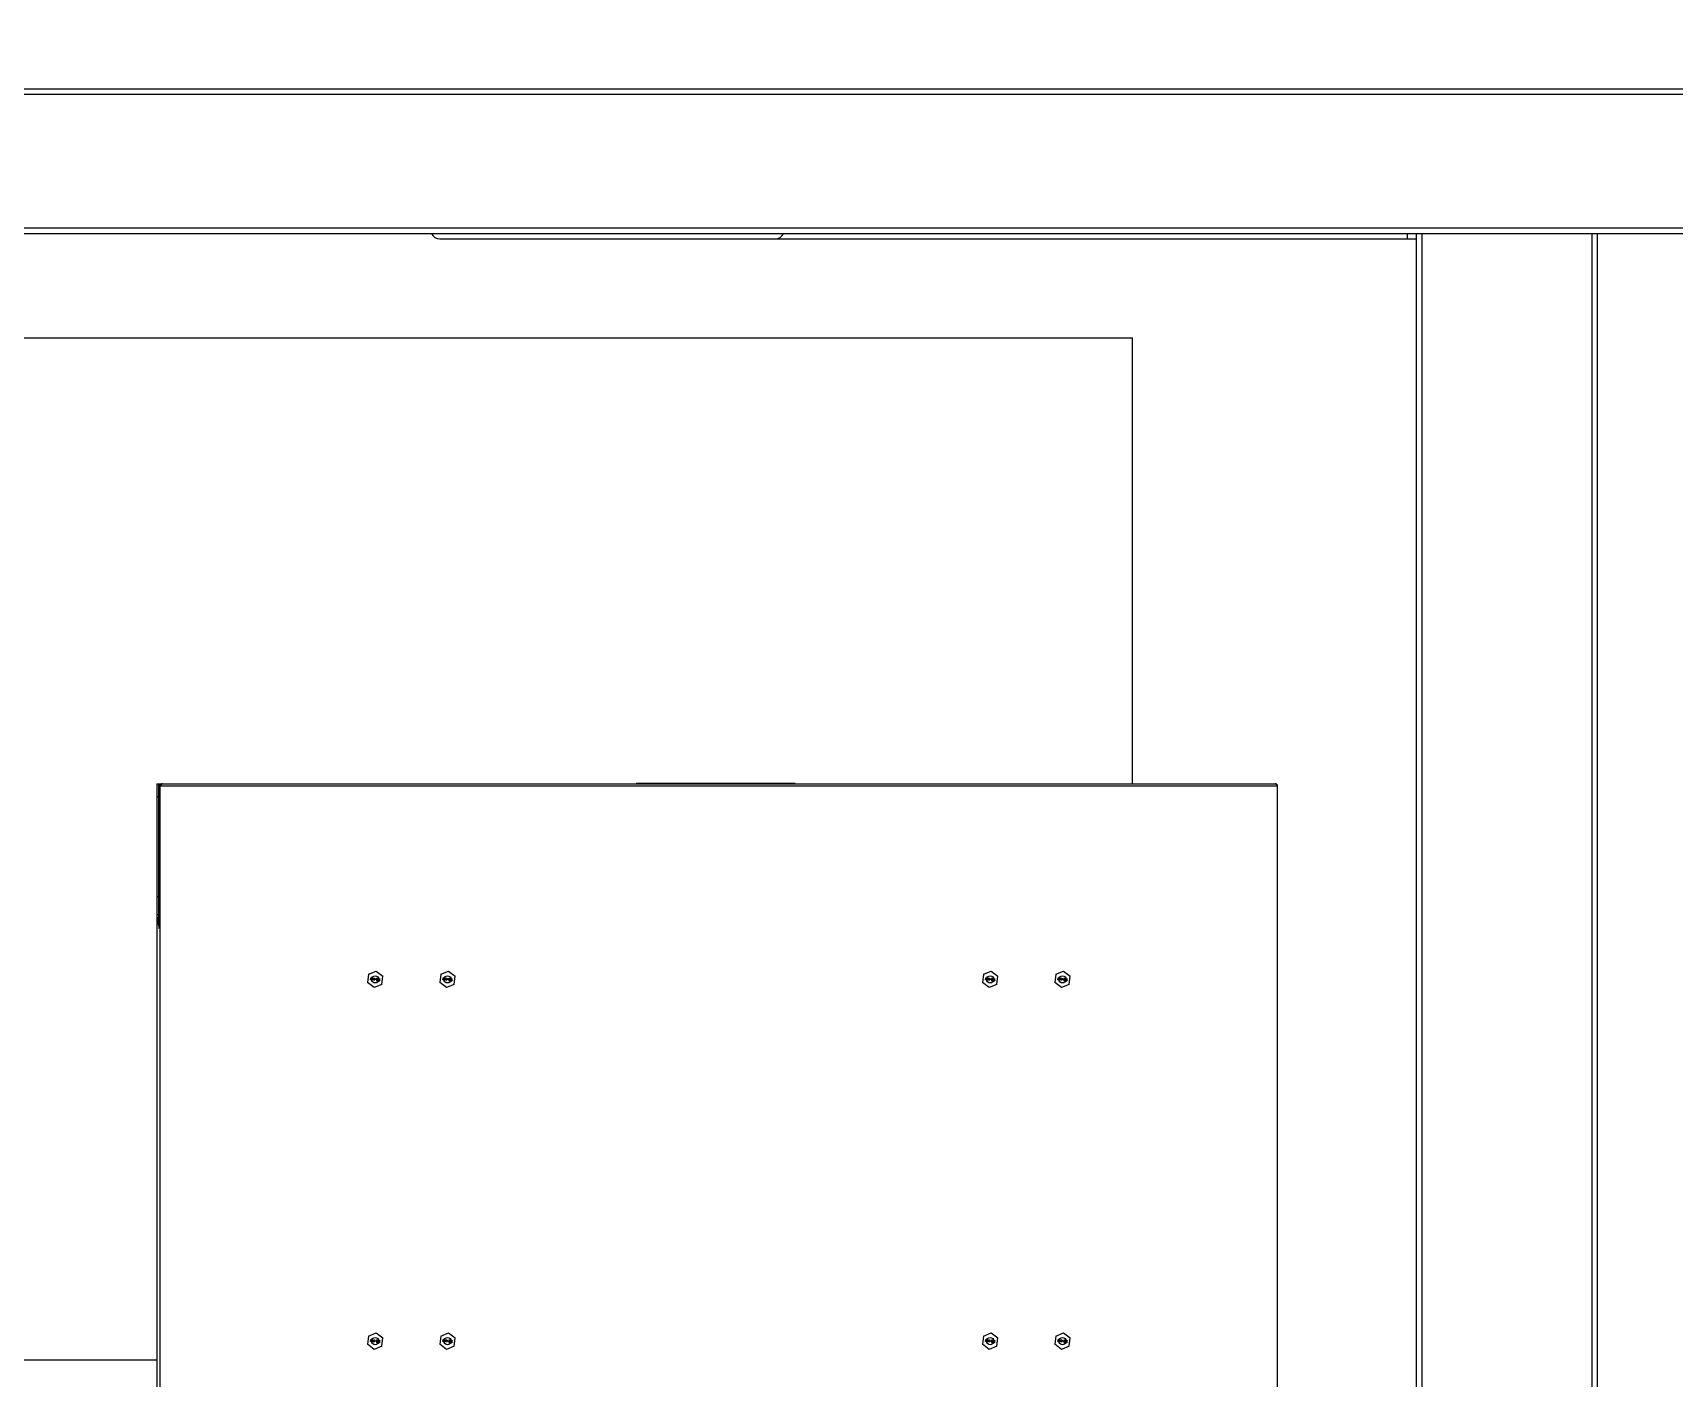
# Model space of a CAD drawing. Header units: millimetres. Extents: x 32496 to 166256, y 3504 to 23939.
# Drawn here: x 50207 to 51114, y 21451 to 22195 of the extents above; entities that cross this region are included whole.
import ezdxf

# ---------------------------------------------------------------- set-up
doc = ezdxf.new("R2010")
doc.units = ezdxf.units.MM
doc.layers.get('0').update_dxf_attribs({"lineweight": 35})
for name, color, linetype in [('2401-00854_BSO-M4-25_1_0', 7, 'Continuous'), ('4215-19398_1-20250317_1_0', 7, 'Continuous'), ('4215-19398_2_1_0', 7, 'Continuous'), ('4215-19398_6_1_0', 7, 'Continuous'), ('4215-19398_9_1_0', 7, 'Continuous'), ('4215-HRQZZ01_1_1_0', 7, 'Continuous'), ('4403-10194_1_0', 7, 'Continuous'), ('FG-S100X100-2232_0', 7, 'Continuous'), ('FG-S120X100-_0', 7, 'Continuous'), ('QIAOJIA_0', 7, 'Continuous'), ('S04S0230_0', 7, 'Continuous')]:
    doc.layers.add(name, color=color, linetype=linetype)
doc.styles.add('仿宋', font='simfang.ttf', dxfattribs={"width": 0.8})
doc.dimstyles.new('12倍', dxfattribs={"dimscale": 21, "dimtxt": 3.5, "dimasz": 2.5, "dimexe": 1.5, "dimexo": 0, "dimgap": 1, "dimtad": 1, "dimtoh": 1, "dimdsep": 46, "dimtxsty": '仿宋', "dimcen": 2.5, "dimdle": 5, "dimclrd": 4, "dimclre": 4, "dimclrt": 3, "dimadec": 0, "dimazin": 0, "dimtfac": 1, "dimtmove": 0, "dimatfit": 3, "dimfxl": 1, "dimtolj": 1, "dimarcsym": 0})

msp = doc.modelspace()

# ---------------------------------------------------------------- linework, layer by layer
at = {"layer": '2401-00854_BSO-M4-25_1_0', "color": 7, "linetype": 'Continuous'}
for p, q in [((50392.21, 21674.18), (50391.632, 21669.597)), ((50395.312, 21666.806), (50391.632, 21669.597)), ((50392.21, 21674.18), (50396.467, 21675.971)), ((50393.26, 21671.115), (50393.41, 21672.305)), ((50393.409, 21671.096), (50393.26, 21671.115)), ((50393.527, 21672.033), (50393.409, 21671.096)), ((50393.41, 21672.305), (50393.633, 21672.277)), ((50393.527, 21672.033), (50393.756, 21671.052)), ((50393.871, 21671.166), (50393.633, 21672.277)), ((50393.954, 21671.027), (50393.756, 21671.052)), ((50394.377, 21672.184), (50393.871, 21671.166)), ((50393.954, 21671.027), (50394.42, 21671.921)), ((50394.302, 21670.984), (50394.42, 21671.921)), ((50394.451, 21670.965), (50394.302, 21670.984)), ((50394.377, 21672.184), (50394.601, 21672.155)), ((50394.601, 21672.155), (50394.451, 21670.965)), ((50394.694, 21671.294), (50394.713, 21671.446)), ((50395.289, 21671.219), (50394.694, 21671.294)), ((50395.394, 21672.055), (50394.713, 21671.446)), ((50394.886, 21671.425), (50395.369, 21671.853)), ((50394.886, 21671.425), (50395.308, 21671.371)), ((50395.244, 21670.865), (50395.289, 21671.219)), ((50395.393, 21670.846), (50395.244, 21670.865)), ((50395.308, 21671.371), (50395.369, 21671.853)), ((50399.57, 21668.597), (50395.312, 21666.806)), ((50395.438, 21671.201), (50395.393, 21670.846)), ((50395.394, 21672.055), (50395.543, 21672.037)), ((50395.686, 21671.169), (50395.438, 21671.201)), ((50395.543, 21672.037), (50395.457, 21671.353)), ((50395.457, 21671.353), (50395.705, 21671.321)), ((50395.705, 21671.321), (50395.686, 21671.169)), ((50396.065, 21671.379), (50395.897, 21671.246)), ((50395.897, 21671.246), (50395.919, 21671.217)), ((50395.919, 21671.217), (50396.059, 21671.328)), ((50395.963, 21671.572), (50395.935, 21671.55)), ((50395.935, 21671.55), (50396.065, 21671.379)), ((50396.071, 21671.43), (50395.963, 21671.572)), ((50396.036, 21671.151), (50396.059, 21671.328)), ((50396.086, 21671.145), (50396.036, 21671.151)), ((50396.071, 21671.43), (50396.094, 21671.607)), ((50396.108, 21671.322), (50396.086, 21671.145)), ((50396.094, 21671.607), (50396.143, 21671.601)), ((50396.108, 21671.322), (50396.216, 21671.18)), ((50396.115, 21671.373), (50396.283, 21671.506)), ((50396.244, 21671.202), (50396.115, 21671.373)), ((50396.143, 21671.601), (50396.121, 21671.423)), ((50396.261, 21671.534), (50396.121, 21671.423)), ((50396.216, 21671.18), (50396.244, 21671.202)), ((50396.283, 21671.506), (50396.261, 21671.534)), ((50396.385, 21670.721), (50396.401, 21670.848)), ((50397.278, 21670.608), (50396.385, 21670.721)), ((50397.176, 21671.393), (50396.401, 21670.848)), ((50396.467, 21675.971), (50400.147, 21673.179)), ((50396.563, 21671.728), (50396.525, 21671.63)), ((50396.649, 21671.614), (50396.525, 21671.63)), ((50396.675, 21671.817), (50396.563, 21671.728)), ((50396.6, 21670.823), (50397.29, 21671.302)), ((50396.6, 21670.823), (50397.294, 21670.735)), ((50396.649, 21671.614), (50396.708, 21671.684)), ((50396.78, 21671.855), (50396.675, 21671.817)), ((50396.708, 21671.684), (50396.789, 21671.725)), ((50396.957, 21671.858), (50396.78, 21671.855)), ((50396.789, 21671.725), (50396.916, 21671.735)), ((50397.015, 21671.722), (50396.916, 21671.735)), ((50396.957, 21671.858), (50397.056, 21671.846)), ((50397.015, 21671.722), (50397.136, 21671.681)), ((50397.202, 21671.802), (50397.056, 21671.846)), ((50397.136, 21671.681), (50397.204, 21671.621)), ((50397.238, 21671.488), (50397.176, 21671.393)), ((50397.295, 21671.739), (50397.202, 21671.802)), ((50397.204, 21671.621), (50397.244, 21671.539)), ((50397.238, 21671.488), (50397.244, 21671.539)), ((50397.294, 21670.735), (50397.278, 21670.608)), ((50397.29, 21671.302), (50397.349, 21671.372)), ((50397.381, 21671.625), (50397.295, 21671.739)), ((50397.349, 21671.372), (50397.387, 21671.47)), ((50397.393, 21671.52), (50397.381, 21671.625)), ((50397.393, 21671.52), (50397.387, 21671.47)), ((50397.515, 21670.887), (50397.664, 21670.869)), ((50397.515, 21670.887), (50397.552, 21670.78)), ((50397.544, 21671.115), (50397.627, 21671.774)), ((50397.717, 21671.094), (50397.544, 21671.115)), ((50397.552, 21670.78), (50397.613, 21670.669)), ((50397.613, 21670.669), (50397.728, 21670.578)), ((50397.627, 21671.774), (50398.47, 21671.668)), ((50397.701, 21670.761), (50397.664, 21670.869)), ((50397.735, 21671.632), (50397.684, 21671.226)), ((50397.817, 21671.287), (50397.684, 21671.226)), ((50397.769, 21670.701), (50397.701, 21670.761)), ((50397.717, 21671.094), (50397.826, 21671.157)), ((50397.728, 21670.578), (50397.849, 21670.537)), ((50398.454, 21671.541), (50397.735, 21671.632)), ((50397.865, 21670.663), (50397.769, 21670.701)), ((50397.944, 21671.297), (50397.817, 21671.287)), ((50397.826, 21671.157), (50397.928, 21671.17)), ((50397.997, 21670.518), (50397.849, 21670.537)), ((50397.865, 21670.663), (50398.013, 21670.644)), ((50398.077, 21671.151), (50397.928, 21671.17)), ((50397.944, 21671.297), (50398.093, 21671.278)), ((50397.997, 21670.518), (50398.125, 21670.528)), ((50398.116, 21670.657), (50398.013, 21670.644)), ((50398.077, 21671.151), (50398.173, 21671.113)), ((50398.214, 21671.237), (50398.093, 21671.278)), ((50398.197, 21670.699), (50398.116, 21670.657)), ((50398.125, 21670.528), (50398.258, 21670.588)), ((50398.173, 21671.113), (50398.241, 21671.053)), ((50398.256, 21670.768), (50398.197, 21670.699)), ((50398.329, 21671.145), (50398.214, 21671.237)), ((50398.241, 21671.053), (50398.281, 21670.971)), ((50398.29, 21670.841), (50398.256, 21670.768)), ((50398.258, 21670.588), (50398.345, 21670.68)), ((50398.281, 21670.971), (50398.297, 21670.892)), ((50398.29, 21670.841), (50398.297, 21670.892)), ((50398.39, 21671.034), (50398.329, 21671.145)), ((50398.345, 21670.68), (50398.411, 21670.8)), ((50398.424, 21670.902), (50398.39, 21671.034)), ((50398.424, 21670.902), (50398.411, 21670.8)), ((50398.47, 21671.668), (50398.454, 21671.541)), ((50399.57, 21668.597), (50400.147, 21673.179)), ((50432.21, 21674.18), (50431.632, 21669.597)), ((50435.312, 21666.806), (50431.632, 21669.597)), ((50432.21, 21674.18), (50436.467, 21675.971)), ((50433.26, 21671.115), (50433.41, 21672.305)), ((50433.409, 21671.096), (50433.26, 21671.115)), ((50433.527, 21672.033), (50433.409, 21671.096)), ((50433.41, 21672.305), (50433.633, 21672.277)), ((50433.527, 21672.033), (50433.756, 21671.052)), ((50433.871, 21671.166), (50433.633, 21672.277)), ((50433.954, 21671.027), (50433.756, 21671.052)), ((50434.377, 21672.184), (50433.871, 21671.166)), ((50433.954, 21671.027), (50434.42, 21671.921)), ((50434.302, 21670.984), (50434.42, 21671.921)), ((50434.451, 21670.965), (50434.302, 21670.984)), ((50434.377, 21672.184), (50434.601, 21672.155)), ((50434.601, 21672.155), (50434.451, 21670.965)), ((50434.694, 21671.294), (50434.713, 21671.446)), ((50435.289, 21671.219), (50434.694, 21671.294)), ((50435.394, 21672.055), (50434.713, 21671.446)), ((50434.886, 21671.425), (50435.369, 21671.853)), ((50434.886, 21671.425), (50435.308, 21671.371)), ((50435.244, 21670.865), (50435.289, 21671.219)), ((50435.393, 21670.846), (50435.244, 21670.865)), ((50435.308, 21671.371), (50435.369, 21671.853)), ((50439.57, 21668.597), (50435.312, 21666.806)), ((50435.438, 21671.201), (50435.393, 21670.846)), ((50435.394, 21672.055), (50435.543, 21672.037)), ((50435.686, 21671.169), (50435.438, 21671.201)), ((50435.543, 21672.037), (50435.457, 21671.353)), ((50435.457, 21671.353), (50435.705, 21671.321)), ((50435.705, 21671.321), (50435.686, 21671.169)), ((50436.065, 21671.379), (50435.897, 21671.246)), ((50435.897, 21671.246), (50435.919, 21671.217)), ((50435.919, 21671.217), (50436.059, 21671.328)), ((50435.963, 21671.572), (50435.935, 21671.55)), ((50435.935, 21671.55), (50436.065, 21671.379)), ((50436.071, 21671.43), (50435.963, 21671.572)), ((50436.036, 21671.151), (50436.059, 21671.328)), ((50436.086, 21671.145), (50436.036, 21671.151)), ((50436.071, 21671.43), (50436.094, 21671.607)), ((50436.108, 21671.322), (50436.086, 21671.145)), ((50436.094, 21671.607), (50436.143, 21671.601)), ((50436.108, 21671.322), (50436.216, 21671.18)), ((50436.115, 21671.373), (50436.283, 21671.506)), ((50436.244, 21671.202), (50436.115, 21671.373)), ((50436.143, 21671.601), (50436.121, 21671.423)), ((50436.261, 21671.534), (50436.121, 21671.423)), ((50436.216, 21671.18), (50436.244, 21671.202)), ((50436.283, 21671.506), (50436.261, 21671.534)), ((50436.385, 21670.721), (50436.401, 21670.848)), ((50437.278, 21670.608), (50436.385, 21670.721)), ((50437.176, 21671.393), (50436.401, 21670.848)), ((50436.467, 21675.971), (50440.147, 21673.179)), ((50436.563, 21671.728), (50436.525, 21671.63)), ((50436.649, 21671.614), (50436.525, 21671.63)), ((50436.675, 21671.817), (50436.563, 21671.728)), ((50436.6, 21670.823), (50437.29, 21671.302)), ((50436.6, 21670.823), (50437.294, 21670.735)), ((50436.649, 21671.614), (50436.708, 21671.684)), ((50436.78, 21671.855), (50436.675, 21671.817)), ((50436.708, 21671.684), (50436.789, 21671.725)), ((50436.957, 21671.858), (50436.78, 21671.855)), ((50436.789, 21671.725), (50436.916, 21671.735)), ((50437.015, 21671.722), (50436.916, 21671.735)), ((50436.957, 21671.858), (50437.056, 21671.846)), ((50437.015, 21671.722), (50437.136, 21671.681)), ((50437.202, 21671.802), (50437.056, 21671.846)), ((50437.136, 21671.681), (50437.204, 21671.621)), ((50437.238, 21671.488), (50437.176, 21671.393)), ((50437.295, 21671.739), (50437.202, 21671.802)), ((50437.204, 21671.621), (50437.244, 21671.539)), ((50437.238, 21671.488), (50437.244, 21671.539)), ((50437.294, 21670.735), (50437.278, 21670.608)), ((50437.29, 21671.302), (50437.349, 21671.372)), ((50437.381, 21671.625), (50437.295, 21671.739)), ((50437.349, 21671.372), (50437.387, 21671.47)), ((50437.393, 21671.52), (50437.381, 21671.625)), ((50437.393, 21671.52), (50437.387, 21671.47)), ((50437.515, 21670.887), (50437.664, 21670.869)), ((50437.515, 21670.887), (50437.552, 21670.78)), ((50437.544, 21671.115), (50437.627, 21671.774)), ((50437.717, 21671.094), (50437.544, 21671.115)), ((50437.552, 21670.78), (50437.613, 21670.669)), ((50437.613, 21670.669), (50437.728, 21670.578)), ((50437.627, 21671.774), (50438.47, 21671.668)), ((50437.701, 21670.761), (50437.664, 21670.869)), ((50437.735, 21671.632), (50437.684, 21671.226)), ((50437.817, 21671.287), (50437.684, 21671.226)), ((50437.769, 21670.701), (50437.701, 21670.761)), ((50437.717, 21671.094), (50437.826, 21671.157)), ((50437.728, 21670.578), (50437.849, 21670.537)), ((50438.454, 21671.541), (50437.735, 21671.632)), ((50437.865, 21670.663), (50437.769, 21670.701)), ((50437.944, 21671.297), (50437.817, 21671.287)), ((50437.826, 21671.157), (50437.928, 21671.17)), ((50437.997, 21670.518), (50437.849, 21670.537)), ((50437.865, 21670.663), (50438.013, 21670.644)), ((50438.077, 21671.151), (50437.928, 21671.17)), ((50437.944, 21671.297), (50438.093, 21671.278)), ((50437.997, 21670.518), (50438.125, 21670.528)), ((50438.116, 21670.657), (50438.013, 21670.644)), ((50438.077, 21671.151), (50438.173, 21671.113)), ((50438.214, 21671.237), (50438.093, 21671.278)), ((50438.197, 21670.699), (50438.116, 21670.657)), ((50438.125, 21670.528), (50438.258, 21670.588)), ((50438.173, 21671.113), (50438.241, 21671.053)), ((50438.256, 21670.768), (50438.197, 21670.699)), ((50438.329, 21671.145), (50438.214, 21671.237)), ((50438.241, 21671.053), (50438.281, 21670.971)), ((50438.29, 21670.841), (50438.256, 21670.768)), ((50438.258, 21670.588), (50438.345, 21670.68)), ((50438.281, 21670.971), (50438.297, 21670.892)), ((50438.29, 21670.841), (50438.297, 21670.892)), ((50438.39, 21671.034), (50438.329, 21671.145)), ((50438.345, 21670.68), (50438.411, 21670.8)), ((50438.424, 21670.902), (50438.39, 21671.034)), ((50438.424, 21670.902), (50438.411, 21670.8)), ((50438.47, 21671.668), (50438.454, 21671.541)), ((50439.57, 21668.597), (50440.147, 21673.179)), ((50732.21, 21674.18), (50731.632, 21669.597)), ((50735.312, 21666.806), (50731.632, 21669.597)), ((50732.21, 21674.18), (50736.467, 21675.971)), ((50733.26, 21671.115), (50733.41, 21672.305)), ((50733.409, 21671.096), (50733.26, 21671.115)), ((50733.527, 21672.033), (50733.409, 21671.096)), ((50733.41, 21672.305), (50733.633, 21672.277)), ((50733.527, 21672.033), (50733.756, 21671.052)), ((50733.871, 21671.166), (50733.633, 21672.277)), ((50733.954, 21671.027), (50733.756, 21671.052)), ((50734.377, 21672.184), (50733.871, 21671.166)), ((50733.954, 21671.027), (50734.42, 21671.921)), ((50734.302, 21670.984), (50734.42, 21671.921)), ((50734.451, 21670.965), (50734.302, 21670.984)), ((50734.377, 21672.184), (50734.601, 21672.155)), ((50734.601, 21672.155), (50734.451, 21670.965)), ((50734.694, 21671.294), (50734.713, 21671.446)), ((50735.289, 21671.219), (50734.694, 21671.294)), ((50735.394, 21672.055), (50734.713, 21671.446)), ((50734.886, 21671.425), (50735.369, 21671.853)), ((50734.886, 21671.425), (50735.308, 21671.371)), ((50735.244, 21670.865), (50735.289, 21671.219)), ((50735.393, 21670.846), (50735.244, 21670.865)), ((50735.308, 21671.371), (50735.369, 21671.853)), ((50739.57, 21668.597), (50735.312, 21666.806)), ((50735.438, 21671.201), (50735.393, 21670.846)), ((50735.394, 21672.055), (50735.543, 21672.037)), ((50735.686, 21671.169), (50735.438, 21671.201)), ((50735.543, 21672.037), (50735.457, 21671.353)), ((50735.457, 21671.353), (50735.705, 21671.321)), ((50735.705, 21671.321), (50735.686, 21671.169)), ((50736.065, 21671.379), (50735.897, 21671.246)), ((50735.897, 21671.246), (50735.919, 21671.217)), ((50735.919, 21671.217), (50736.059, 21671.328)), ((50735.963, 21671.572), (50735.935, 21671.55)), ((50735.935, 21671.55), (50736.065, 21671.379)), ((50736.071, 21671.43), (50735.963, 21671.572)), ((50736.036, 21671.151), (50736.059, 21671.328)), ((50736.086, 21671.145), (50736.036, 21671.151)), ((50736.071, 21671.43), (50736.094, 21671.607)), ((50736.108, 21671.322), (50736.086, 21671.145)), ((50736.094, 21671.607), (50736.143, 21671.601)), ((50736.108, 21671.322), (50736.216, 21671.18)), ((50736.115, 21671.373), (50736.283, 21671.506)), ((50736.244, 21671.202), (50736.115, 21671.373)), ((50736.143, 21671.601), (50736.121, 21671.423)), ((50736.261, 21671.534), (50736.121, 21671.423)), ((50736.216, 21671.18), (50736.244, 21671.202)), ((50736.283, 21671.506), (50736.261, 21671.534)), ((50736.385, 21670.721), (50736.401, 21670.848)), ((50737.278, 21670.608), (50736.385, 21670.721)), ((50737.176, 21671.393), (50736.401, 21670.848)), ((50736.467, 21675.971), (50740.147, 21673.179)), ((50736.563, 21671.728), (50736.525, 21671.63)), ((50736.649, 21671.614), (50736.525, 21671.63)), ((50736.675, 21671.817), (50736.563, 21671.728)), ((50736.6, 21670.823), (50737.29, 21671.302)), ((50736.6, 21670.823), (50737.294, 21670.735)), ((50736.649, 21671.614), (50736.708, 21671.684)), ((50736.78, 21671.855), (50736.675, 21671.817)), ((50736.708, 21671.684), (50736.789, 21671.725)), ((50736.957, 21671.858), (50736.78, 21671.855)), ((50736.789, 21671.725), (50736.916, 21671.735)), ((50737.015, 21671.722), (50736.916, 21671.735)), ((50736.957, 21671.858), (50737.056, 21671.846)), ((50737.015, 21671.722), (50737.136, 21671.681)), ((50737.202, 21671.802), (50737.056, 21671.846)), ((50737.136, 21671.681), (50737.204, 21671.621)), ((50737.238, 21671.488), (50737.176, 21671.393)), ((50737.295, 21671.739), (50737.202, 21671.802)), ((50737.204, 21671.621), (50737.244, 21671.539)), ((50737.238, 21671.488), (50737.244, 21671.539)), ((50737.294, 21670.735), (50737.278, 21670.608)), ((50737.29, 21671.302), (50737.349, 21671.372)), ((50737.381, 21671.625), (50737.295, 21671.739)), ((50737.349, 21671.372), (50737.387, 21671.47)), ((50737.393, 21671.52), (50737.381, 21671.625)), ((50737.393, 21671.52), (50737.387, 21671.47)), ((50737.515, 21670.887), (50737.664, 21670.869)), ((50737.515, 21670.887), (50737.552, 21670.78)), ((50737.544, 21671.115), (50737.627, 21671.774)), ((50737.717, 21671.094), (50737.544, 21671.115)), ((50737.552, 21670.78), (50737.613, 21670.669)), ((50737.613, 21670.669), (50737.728, 21670.578)), ((50737.627, 21671.774), (50738.47, 21671.668)), ((50737.701, 21670.761), (50737.664, 21670.869)), ((50737.735, 21671.632), (50737.684, 21671.226)), ((50737.817, 21671.287), (50737.684, 21671.226)), ((50737.769, 21670.701), (50737.701, 21670.761)), ((50737.717, 21671.094), (50737.826, 21671.157)), ((50737.728, 21670.578), (50737.849, 21670.537)), ((50738.454, 21671.541), (50737.735, 21671.632)), ((50737.865, 21670.663), (50737.769, 21670.701)), ((50737.944, 21671.297), (50737.817, 21671.287)), ((50737.826, 21671.157), (50737.928, 21671.17)), ((50737.997, 21670.518), (50737.849, 21670.537)), ((50737.865, 21670.663), (50738.013, 21670.644)), ((50738.077, 21671.151), (50737.928, 21671.17)), ((50737.944, 21671.297), (50738.093, 21671.278)), ((50737.997, 21670.518), (50738.125, 21670.528)), ((50738.116, 21670.657), (50738.013, 21670.644)), ((50738.077, 21671.151), (50738.173, 21671.113)), ((50738.214, 21671.237), (50738.093, 21671.278)), ((50738.197, 21670.699), (50738.116, 21670.657)), ((50738.125, 21670.528), (50738.258, 21670.588)), ((50738.173, 21671.113), (50738.241, 21671.053)), ((50738.256, 21670.768), (50738.197, 21670.699)), ((50738.329, 21671.145), (50738.214, 21671.237)), ((50738.241, 21671.053), (50738.281, 21670.971)), ((50738.29, 21670.841), (50738.256, 21670.768)), ((50738.258, 21670.588), (50738.345, 21670.68)), ((50738.281, 21670.971), (50738.297, 21670.892)), ((50738.29, 21670.841), (50738.297, 21670.892)), ((50738.39, 21671.034), (50738.329, 21671.145)), ((50738.345, 21670.68), (50738.411, 21670.8)), ((50738.424, 21670.902), (50738.39, 21671.034)), ((50738.424, 21670.902), (50738.411, 21670.8)), ((50738.47, 21671.668), (50738.454, 21671.541)), ((50739.57, 21668.597), (50740.147, 21673.179)), ((50772.21, 21674.18), (50771.632, 21669.597)), ((50775.312, 21666.806), (50771.632, 21669.597)), ((50772.21, 21674.18), (50776.467, 21675.971)), ((50773.26, 21671.115), (50773.41, 21672.305)), ((50773.409, 21671.096), (50773.26, 21671.115)), ((50773.527, 21672.033), (50773.409, 21671.096)), ((50773.41, 21672.305), (50773.633, 21672.277)), ((50773.527, 21672.033), (50773.756, 21671.052)), ((50773.871, 21671.166), (50773.633, 21672.277)), ((50773.954, 21671.027), (50773.756, 21671.052)), ((50774.377, 21672.184), (50773.871, 21671.166)), ((50773.954, 21671.027), (50774.42, 21671.921)), ((50774.302, 21670.984), (50774.42, 21671.921)), ((50774.451, 21670.965), (50774.302, 21670.984)), ((50774.377, 21672.184), (50774.601, 21672.155)), ((50774.601, 21672.155), (50774.451, 21670.965)), ((50774.694, 21671.294), (50774.713, 21671.446)), ((50775.289, 21671.219), (50774.694, 21671.294)), ((50775.394, 21672.055), (50774.713, 21671.446)), ((50774.886, 21671.425), (50775.369, 21671.853)), ((50774.886, 21671.425), (50775.308, 21671.371)), ((50775.244, 21670.865), (50775.289, 21671.219)), ((50775.393, 21670.846), (50775.244, 21670.865)), ((50775.308, 21671.371), (50775.369, 21671.853)), ((50779.57, 21668.597), (50775.312, 21666.806)), ((50775.438, 21671.201), (50775.393, 21670.846)), ((50775.394, 21672.055), (50775.543, 21672.037)), ((50775.686, 21671.169), (50775.438, 21671.201)), ((50775.543, 21672.037), (50775.457, 21671.353)), ((50775.457, 21671.353), (50775.705, 21671.321)), ((50775.705, 21671.321), (50775.686, 21671.169)), ((50776.065, 21671.379), (50775.897, 21671.246)), ((50775.897, 21671.246), (50775.919, 21671.217)), ((50775.919, 21671.217), (50776.059, 21671.328)), ((50775.963, 21671.572), (50775.935, 21671.55)), ((50775.935, 21671.55), (50776.065, 21671.379)), ((50776.071, 21671.43), (50775.963, 21671.572)), ((50776.036, 21671.151), (50776.059, 21671.328)), ((50776.086, 21671.145), (50776.036, 21671.151)), ((50776.071, 21671.43), (50776.094, 21671.607)), ((50776.108, 21671.322), (50776.086, 21671.145)), ((50776.094, 21671.607), (50776.143, 21671.601)), ((50776.108, 21671.322), (50776.216, 21671.18)), ((50776.115, 21671.373), (50776.283, 21671.506)), ((50776.244, 21671.202), (50776.115, 21671.373)), ((50776.143, 21671.601), (50776.121, 21671.423)), ((50776.261, 21671.534), (50776.121, 21671.423)), ((50776.216, 21671.18), (50776.244, 21671.202)), ((50776.283, 21671.506), (50776.261, 21671.534)), ((50776.385, 21670.721), (50776.401, 21670.848)), ((50777.278, 21670.608), (50776.385, 21670.721)), ((50777.176, 21671.393), (50776.401, 21670.848)), ((50776.467, 21675.971), (50780.147, 21673.179)), ((50776.563, 21671.728), (50776.525, 21671.63)), ((50776.649, 21671.614), (50776.525, 21671.63)), ((50776.675, 21671.817), (50776.563, 21671.728)), ((50776.6, 21670.823), (50777.29, 21671.302)), ((50776.6, 21670.823), (50777.294, 21670.735)), ((50776.649, 21671.614), (50776.708, 21671.684)), ((50776.78, 21671.855), (50776.675, 21671.817)), ((50776.708, 21671.684), (50776.789, 21671.725)), ((50776.957, 21671.858), (50776.78, 21671.855)), ((50776.789, 21671.725), (50776.916, 21671.735)), ((50777.015, 21671.722), (50776.916, 21671.735)), ((50776.957, 21671.858), (50777.056, 21671.846)), ((50777.015, 21671.722), (50777.136, 21671.681)), ((50777.202, 21671.802), (50777.056, 21671.846)), ((50777.136, 21671.681), (50777.204, 21671.621)), ((50777.238, 21671.488), (50777.176, 21671.393)), ((50777.295, 21671.739), (50777.202, 21671.802)), ((50777.204, 21671.621), (50777.244, 21671.539)), ((50777.238, 21671.488), (50777.244, 21671.539)), ((50777.294, 21670.735), (50777.278, 21670.608)), ((50777.29, 21671.302), (50777.349, 21671.372)), ((50777.381, 21671.625), (50777.295, 21671.739)), ((50777.349, 21671.372), (50777.387, 21671.47)), ((50777.393, 21671.52), (50777.381, 21671.625)), ((50777.393, 21671.52), (50777.387, 21671.47)), ((50777.515, 21670.887), (50777.664, 21670.869)), ((50777.515, 21670.887), (50777.552, 21670.78)), ((50777.544, 21671.115), (50777.627, 21671.774)), ((50777.717, 21671.094), (50777.544, 21671.115)), ((50777.552, 21670.78), (50777.613, 21670.669)), ((50777.613, 21670.669), (50777.728, 21670.578)), ((50777.627, 21671.774), (50778.47, 21671.668)), ((50777.701, 21670.761), (50777.664, 21670.869)), ((50777.735, 21671.632), (50777.684, 21671.226)), ((50777.817, 21671.287), (50777.684, 21671.226)), ((50777.769, 21670.701), (50777.701, 21670.761)), ((50777.717, 21671.094), (50777.826, 21671.157)), ((50777.728, 21670.578), (50777.849, 21670.537)), ((50778.454, 21671.541), (50777.735, 21671.632)), ((50777.865, 21670.663), (50777.769, 21670.701)), ((50777.944, 21671.297), (50777.817, 21671.287)), ((50777.826, 21671.157), (50777.928, 21671.17)), ((50777.997, 21670.518), (50777.849, 21670.537)), ((50777.865, 21670.663), (50778.013, 21670.644)), ((50778.077, 21671.151), (50777.928, 21671.17)), ((50777.944, 21671.297), (50778.093, 21671.278)), ((50777.997, 21670.518), (50778.125, 21670.528)), ((50778.116, 21670.657), (50778.013, 21670.644)), ((50778.077, 21671.151), (50778.173, 21671.113)), ((50778.214, 21671.237), (50778.093, 21671.278)), ((50778.197, 21670.699), (50778.116, 21670.657)), ((50778.125, 21670.528), (50778.258, 21670.588)), ((50778.173, 21671.113), (50778.241, 21671.053)), ((50778.256, 21670.768), (50778.197, 21670.699)), ((50778.329, 21671.145), (50778.214, 21671.237)), ((50778.241, 21671.053), (50778.281, 21670.971)), ((50778.29, 21670.841), (50778.256, 21670.768)), ((50778.258, 21670.588), (50778.345, 21670.68)), ((50778.281, 21670.971), (50778.297, 21670.892)), ((50778.29, 21670.841), (50778.297, 21670.892)), ((50778.39, 21671.034), (50778.329, 21671.145)), ((50778.345, 21670.68), (50778.411, 21670.8)), ((50778.424, 21670.902), (50778.39, 21671.034)), ((50778.424, 21670.902), (50778.411, 21670.8)), ((50778.47, 21671.668), (50778.454, 21671.541)), ((50779.57, 21668.597), (50780.147, 21673.179)), ((50392.21, 21474.18), (50391.632, 21469.597)), ((50395.312, 21466.806), (50391.632, 21469.597)), ((50392.21, 21474.18), (50396.467, 21475.971)), ((50393.26, 21471.115), (50393.41, 21472.305)), ((50393.409, 21471.096), (50393.26, 21471.115)), ((50393.527, 21472.033), (50393.409, 21471.096)), ((50393.41, 21472.305), (50393.633, 21472.277)), ((50393.527, 21472.033), (50393.756, 21471.052)), ((50393.871, 21471.166), (50393.633, 21472.277)), ((50393.954, 21471.027), (50393.756, 21471.052)), ((50394.377, 21472.184), (50393.871, 21471.166)), ((50393.954, 21471.027), (50394.42, 21471.921)), ((50394.302, 21470.984), (50394.42, 21471.921)), ((50394.451, 21470.965), (50394.302, 21470.984)), ((50394.377, 21472.184), (50394.601, 21472.155)), ((50394.601, 21472.155), (50394.451, 21470.965)), ((50394.694, 21471.294), (50394.713, 21471.446)), ((50395.289, 21471.219), (50394.694, 21471.294)), ((50395.394, 21472.055), (50394.713, 21471.446)), ((50394.886, 21471.425), (50395.369, 21471.853)), ((50394.886, 21471.425), (50395.308, 21471.371)), ((50395.244, 21470.865), (50395.289, 21471.219)), ((50395.393, 21470.846), (50395.244, 21470.865)), ((50395.308, 21471.371), (50395.369, 21471.853)), ((50399.57, 21468.597), (50395.312, 21466.806)), ((50395.438, 21471.201), (50395.393, 21470.846)), ((50395.394, 21472.055), (50395.543, 21472.037)), ((50395.686, 21471.169), (50395.438, 21471.201)), ((50395.543, 21472.037), (50395.457, 21471.353)), ((50395.457, 21471.353), (50395.705, 21471.321)), ((50395.705, 21471.321), (50395.686, 21471.169)), ((50396.065, 21471.379), (50395.897, 21471.246)), ((50395.897, 21471.246), (50395.919, 21471.217)), ((50395.919, 21471.217), (50396.059, 21471.328)), ((50395.963, 21471.572), (50395.935, 21471.55)), ((50395.935, 21471.55), (50396.065, 21471.379)), ((50396.071, 21471.43), (50395.963, 21471.572)), ((50396.036, 21471.151), (50396.059, 21471.328)), ((50396.086, 21471.145), (50396.036, 21471.151)), ((50396.071, 21471.43), (50396.094, 21471.607)), ((50396.108, 21471.322), (50396.086, 21471.145)), ((50396.094, 21471.607), (50396.143, 21471.601)), ((50396.108, 21471.322), (50396.216, 21471.18)), ((50396.115, 21471.373), (50396.283, 21471.506)), ((50396.244, 21471.202), (50396.115, 21471.373)), ((50396.143, 21471.601), (50396.121, 21471.423)), ((50396.261, 21471.534), (50396.121, 21471.423)), ((50396.216, 21471.18), (50396.244, 21471.202)), ((50396.283, 21471.506), (50396.261, 21471.534)), ((50396.385, 21470.721), (50396.401, 21470.848)), ((50397.278, 21470.608), (50396.385, 21470.721)), ((50397.176, 21471.393), (50396.401, 21470.848)), ((50396.467, 21475.971), (50400.147, 21473.179)), ((50396.563, 21471.728), (50396.525, 21471.63)), ((50396.649, 21471.614), (50396.525, 21471.63)), ((50396.675, 21471.817), (50396.563, 21471.728)), ((50396.6, 21470.823), (50397.29, 21471.302)), ((50396.6, 21470.823), (50397.294, 21470.735)), ((50396.649, 21471.614), (50396.708, 21471.684)), ((50396.78, 21471.855), (50396.675, 21471.817)), ((50396.708, 21471.684), (50396.789, 21471.725)), ((50396.957, 21471.858), (50396.78, 21471.855)), ((50396.789, 21471.725), (50396.916, 21471.735)), ((50397.015, 21471.722), (50396.916, 21471.735)), ((50396.957, 21471.858), (50397.056, 21471.846)), ((50397.015, 21471.722), (50397.136, 21471.681)), ((50397.202, 21471.802), (50397.056, 21471.846)), ((50397.136, 21471.681), (50397.204, 21471.621)), ((50397.238, 21471.488), (50397.176, 21471.393)), ((50397.295, 21471.739), (50397.202, 21471.802)), ((50397.204, 21471.621), (50397.244, 21471.539)), ((50397.238, 21471.488), (50397.244, 21471.539)), ((50397.294, 21470.735), (50397.278, 21470.608)), ((50397.29, 21471.302), (50397.349, 21471.372)), ((50397.381, 21471.625), (50397.295, 21471.739)), ((50397.349, 21471.372), (50397.387, 21471.47)), ((50397.393, 21471.52), (50397.381, 21471.625)), ((50397.393, 21471.52), (50397.387, 21471.47)), ((50397.515, 21470.887), (50397.664, 21470.869)), ((50397.515, 21470.887), (50397.552, 21470.78)), ((50397.544, 21471.115), (50397.627, 21471.774)), ((50397.717, 21471.094), (50397.544, 21471.115)), ((50397.552, 21470.78), (50397.613, 21470.669)), ((50397.613, 21470.669), (50397.728, 21470.578)), ((50397.627, 21471.774), (50398.47, 21471.668)), ((50397.701, 21470.761), (50397.664, 21470.869)), ((50397.735, 21471.632), (50397.684, 21471.226)), ((50397.817, 21471.287), (50397.684, 21471.226)), ((50397.769, 21470.701), (50397.701, 21470.761)), ((50397.717, 21471.094), (50397.826, 21471.157)), ((50397.728, 21470.578), (50397.849, 21470.537)), ((50398.454, 21471.541), (50397.735, 21471.632)), ((50397.865, 21470.663), (50397.769, 21470.701)), ((50397.944, 21471.297), (50397.817, 21471.287)), ((50397.826, 21471.157), (50397.928, 21471.17)), ((50397.997, 21470.518), (50397.849, 21470.537)), ((50397.865, 21470.663), (50398.013, 21470.644)), ((50398.077, 21471.151), (50397.928, 21471.17)), ((50397.944, 21471.297), (50398.093, 21471.278)), ((50397.997, 21470.518), (50398.125, 21470.528)), ((50398.116, 21470.657), (50398.013, 21470.644)), ((50398.077, 21471.151), (50398.173, 21471.113)), ((50398.214, 21471.237), (50398.093, 21471.278)), ((50398.197, 21470.699), (50398.116, 21470.657)), ((50398.125, 21470.528), (50398.258, 21470.588)), ((50398.173, 21471.113), (50398.241, 21471.053)), ((50398.256, 21470.768), (50398.197, 21470.699)), ((50398.329, 21471.145), (50398.214, 21471.237)), ((50398.241, 21471.053), (50398.281, 21470.971)), ((50398.29, 21470.841), (50398.256, 21470.768)), ((50398.258, 21470.588), (50398.345, 21470.68)), ((50398.281, 21470.971), (50398.297, 21470.892)), ((50398.29, 21470.841), (50398.297, 21470.892)), ((50398.39, 21471.034), (50398.329, 21471.145)), ((50398.345, 21470.68), (50398.411, 21470.8)), ((50398.424, 21470.902), (50398.39, 21471.034)), ((50398.424, 21470.902), (50398.411, 21470.8)), ((50398.47, 21471.668), (50398.454, 21471.541)), ((50399.57, 21468.597), (50400.147, 21473.179)), ((50432.21, 21474.18), (50431.632, 21469.597)), ((50435.312, 21466.806), (50431.632, 21469.597)), ((50432.21, 21474.18), (50436.467, 21475.971)), ((50433.26, 21471.115), (50433.41, 21472.305)), ((50433.409, 21471.096), (50433.26, 21471.115)), ((50433.527, 21472.033), (50433.409, 21471.096)), ((50433.41, 21472.305), (50433.633, 21472.277)), ((50433.527, 21472.033), (50433.756, 21471.052)), ((50433.871, 21471.166), (50433.633, 21472.277)), ((50433.954, 21471.027), (50433.756, 21471.052)), ((50434.377, 21472.184), (50433.871, 21471.166)), ((50433.954, 21471.027), (50434.42, 21471.921)), ((50434.302, 21470.984), (50434.42, 21471.921)), ((50434.451, 21470.965), (50434.302, 21470.984)), ((50434.377, 21472.184), (50434.601, 21472.155)), ((50434.601, 21472.155), (50434.451, 21470.965)), ((50434.694, 21471.294), (50434.713, 21471.446)), ((50435.289, 21471.219), (50434.694, 21471.294)), ((50435.394, 21472.055), (50434.713, 21471.446)), ((50434.886, 21471.425), (50435.369, 21471.853)), ((50434.886, 21471.425), (50435.308, 21471.371)), ((50435.244, 21470.865), (50435.289, 21471.219)), ((50435.393, 21470.846), (50435.244, 21470.865)), ((50435.308, 21471.371), (50435.369, 21471.853)), ((50439.57, 21468.597), (50435.312, 21466.806)), ((50435.438, 21471.201), (50435.393, 21470.846)), ((50435.394, 21472.055), (50435.543, 21472.037)), ((50435.686, 21471.169), (50435.438, 21471.201)), ((50435.543, 21472.037), (50435.457, 21471.353)), ((50435.457, 21471.353), (50435.705, 21471.321)), ((50435.705, 21471.321), (50435.686, 21471.169)), ((50436.065, 21471.379), (50435.897, 21471.246)), ((50435.897, 21471.246), (50435.919, 21471.217)), ((50435.919, 21471.217), (50436.059, 21471.328)), ((50435.963, 21471.572), (50435.935, 21471.55)), ((50435.935, 21471.55), (50436.065, 21471.379)), ((50436.071, 21471.43), (50435.963, 21471.572)), ((50436.036, 21471.151), (50436.059, 21471.328)), ((50436.086, 21471.145), (50436.036, 21471.151)), ((50436.071, 21471.43), (50436.094, 21471.607)), ((50436.108, 21471.322), (50436.086, 21471.145)), ((50436.094, 21471.607), (50436.143, 21471.601)), ((50436.108, 21471.322), (50436.216, 21471.18)), ((50436.115, 21471.373), (50436.283, 21471.506)), ((50436.244, 21471.202), (50436.115, 21471.373)), ((50436.143, 21471.601), (50436.121, 21471.423)), ((50436.261, 21471.534), (50436.121, 21471.423)), ((50436.216, 21471.18), (50436.244, 21471.202)), ((50436.283, 21471.506), (50436.261, 21471.534)), ((50436.385, 21470.721), (50436.401, 21470.848)), ((50437.278, 21470.608), (50436.385, 21470.721)), ((50437.176, 21471.393), (50436.401, 21470.848)), ((50436.467, 21475.971), (50440.147, 21473.179)), ((50436.563, 21471.728), (50436.525, 21471.63)), ((50436.649, 21471.614), (50436.525, 21471.63)), ((50436.675, 21471.817), (50436.563, 21471.728)), ((50436.6, 21470.823), (50437.29, 21471.302)), ((50436.6, 21470.823), (50437.294, 21470.735)), ((50436.649, 21471.614), (50436.708, 21471.684)), ((50436.78, 21471.855), (50436.675, 21471.817)), ((50436.708, 21471.684), (50436.789, 21471.725)), ((50436.957, 21471.858), (50436.78, 21471.855)), ((50436.789, 21471.725), (50436.916, 21471.735)), ((50437.015, 21471.722), (50436.916, 21471.735)), ((50436.957, 21471.858), (50437.056, 21471.846)), ((50437.015, 21471.722), (50437.136, 21471.681)), ((50437.202, 21471.802), (50437.056, 21471.846)), ((50437.136, 21471.681), (50437.204, 21471.621)), ((50437.238, 21471.488), (50437.176, 21471.393)), ((50437.295, 21471.739), (50437.202, 21471.802)), ((50437.204, 21471.621), (50437.244, 21471.539)), ((50437.238, 21471.488), (50437.244, 21471.539)), ((50437.294, 21470.735), (50437.278, 21470.608)), ((50437.29, 21471.302), (50437.349, 21471.372)), ((50437.381, 21471.625), (50437.295, 21471.739)), ((50437.349, 21471.372), (50437.387, 21471.47)), ((50437.393, 21471.52), (50437.381, 21471.625)), ((50437.393, 21471.52), (50437.387, 21471.47)), ((50437.515, 21470.887), (50437.664, 21470.869)), ((50437.515, 21470.887), (50437.552, 21470.78)), ((50437.544, 21471.115), (50437.627, 21471.774)), ((50437.717, 21471.094), (50437.544, 21471.115)), ((50437.552, 21470.78), (50437.613, 21470.669)), ((50437.613, 21470.669), (50437.728, 21470.578)), ((50437.627, 21471.774), (50438.47, 21471.668)), ((50437.701, 21470.761), (50437.664, 21470.869)), ((50437.735, 21471.632), (50437.684, 21471.226)), ((50437.817, 21471.287), (50437.684, 21471.226)), ((50437.769, 21470.701), (50437.701, 21470.761)), ((50437.717, 21471.094), (50437.826, 21471.157)), ((50437.728, 21470.578), (50437.849, 21470.537)), ((50438.454, 21471.541), (50437.735, 21471.632)), ((50437.865, 21470.663), (50437.769, 21470.701)), ((50437.944, 21471.297), (50437.817, 21471.287)), ((50437.826, 21471.157), (50437.928, 21471.17)), ((50437.997, 21470.518), (50437.849, 21470.537)), ((50437.865, 21470.663), (50438.013, 21470.644)), ((50438.077, 21471.151), (50437.928, 21471.17)), ((50437.944, 21471.297), (50438.093, 21471.278)), ((50437.997, 21470.518), (50438.125, 21470.528)), ((50438.116, 21470.657), (50438.013, 21470.644)), ((50438.077, 21471.151), (50438.173, 21471.113)), ((50438.214, 21471.237), (50438.093, 21471.278)), ((50438.197, 21470.699), (50438.116, 21470.657)), ((50438.125, 21470.528), (50438.258, 21470.588)), ((50438.173, 21471.113), (50438.241, 21471.053)), ((50438.256, 21470.768), (50438.197, 21470.699)), ((50438.329, 21471.145), (50438.214, 21471.237)), ((50438.241, 21471.053), (50438.281, 21470.971)), ((50438.29, 21470.841), (50438.256, 21470.768)), ((50438.258, 21470.588), (50438.345, 21470.68)), ((50438.281, 21470.971), (50438.297, 21470.892)), ((50438.29, 21470.841), (50438.297, 21470.892)), ((50438.39, 21471.034), (50438.329, 21471.145)), ((50438.345, 21470.68), (50438.411, 21470.8)), ((50438.424, 21470.902), (50438.39, 21471.034)), ((50438.424, 21470.902), (50438.411, 21470.8)), ((50438.47, 21471.668), (50438.454, 21471.541)), ((50439.57, 21468.597), (50440.147, 21473.179)), ((50732.21, 21474.18), (50731.632, 21469.597)), ((50735.312, 21466.806), (50731.632, 21469.597)), ((50732.21, 21474.18), (50736.467, 21475.971)), ((50733.26, 21471.115), (50733.41, 21472.305)), ((50733.409, 21471.096), (50733.26, 21471.115)), ((50733.527, 21472.033), (50733.409, 21471.096)), ((50733.41, 21472.305), (50733.633, 21472.277)), ((50733.527, 21472.033), (50733.756, 21471.052)), ((50733.871, 21471.166), (50733.633, 21472.277)), ((50733.954, 21471.027), (50733.756, 21471.052)), ((50734.377, 21472.184), (50733.871, 21471.166)), ((50733.954, 21471.027), (50734.42, 21471.921)), ((50734.302, 21470.984), (50734.42, 21471.921)), ((50734.451, 21470.965), (50734.302, 21470.984)), ((50734.377, 21472.184), (50734.601, 21472.155)), ((50734.601, 21472.155), (50734.451, 21470.965)), ((50734.694, 21471.294), (50734.713, 21471.446)), ((50735.289, 21471.219), (50734.694, 21471.294)), ((50735.394, 21472.055), (50734.713, 21471.446)), ((50734.886, 21471.425), (50735.369, 21471.853)), ((50734.886, 21471.425), (50735.308, 21471.371)), ((50735.244, 21470.865), (50735.289, 21471.219)), ((50735.393, 21470.846), (50735.244, 21470.865)), ((50735.308, 21471.371), (50735.369, 21471.853)), ((50739.57, 21468.597), (50735.312, 21466.806)), ((50735.438, 21471.201), (50735.393, 21470.846)), ((50735.394, 21472.055), (50735.543, 21472.037)), ((50735.686, 21471.169), (50735.438, 21471.201)), ((50735.543, 21472.037), (50735.457, 21471.353)), ((50735.457, 21471.353), (50735.705, 21471.321)), ((50735.705, 21471.321), (50735.686, 21471.169)), ((50736.065, 21471.379), (50735.897, 21471.246)), ((50735.897, 21471.246), (50735.919, 21471.217)), ((50735.919, 21471.217), (50736.059, 21471.328)), ((50735.963, 21471.572), (50735.935, 21471.55)), ((50735.935, 21471.55), (50736.065, 21471.379)), ((50736.071, 21471.43), (50735.963, 21471.572)), ((50736.036, 21471.151), (50736.059, 21471.328)), ((50736.086, 21471.145), (50736.036, 21471.151)), ((50736.071, 21471.43), (50736.094, 21471.607)), ((50736.108, 21471.322), (50736.086, 21471.145)), ((50736.094, 21471.607), (50736.143, 21471.601)), ((50736.108, 21471.322), (50736.216, 21471.18)), ((50736.115, 21471.373), (50736.283, 21471.506)), ((50736.244, 21471.202), (50736.115, 21471.373)), ((50736.143, 21471.601), (50736.121, 21471.423)), ((50736.261, 21471.534), (50736.121, 21471.423)), ((50736.216, 21471.18), (50736.244, 21471.202)), ((50736.283, 21471.506), (50736.261, 21471.534)), ((50736.385, 21470.721), (50736.401, 21470.848)), ((50737.278, 21470.608), (50736.385, 21470.721)), ((50737.176, 21471.393), (50736.401, 21470.848)), ((50736.467, 21475.971), (50740.147, 21473.179)), ((50736.563, 21471.728), (50736.525, 21471.63)), ((50736.649, 21471.614), (50736.525, 21471.63)), ((50736.675, 21471.817), (50736.563, 21471.728)), ((50736.6, 21470.823), (50737.29, 21471.302)), ((50736.6, 21470.823), (50737.294, 21470.735)), ((50736.649, 21471.614), (50736.708, 21471.684)), ((50736.78, 21471.855), (50736.675, 21471.817)), ((50736.708, 21471.684), (50736.789, 21471.725)), ((50736.957, 21471.858), (50736.78, 21471.855)), ((50736.789, 21471.725), (50736.916, 21471.735)), ((50737.015, 21471.722), (50736.916, 21471.735)), ((50736.957, 21471.858), (50737.056, 21471.846)), ((50737.015, 21471.722), (50737.136, 21471.681)), ((50737.202, 21471.802), (50737.056, 21471.846)), ((50737.136, 21471.681), (50737.204, 21471.621)), ((50737.238, 21471.488), (50737.176, 21471.393)), ((50737.295, 21471.739), (50737.202, 21471.802)), ((50737.204, 21471.621), (50737.244, 21471.539)), ((50737.238, 21471.488), (50737.244, 21471.539)), ((50737.294, 21470.735), (50737.278, 21470.608)), ((50737.29, 21471.302), (50737.349, 21471.372)), ((50737.381, 21471.625), (50737.295, 21471.739)), ((50737.349, 21471.372), (50737.387, 21471.47)), ((50737.393, 21471.52), (50737.381, 21471.625)), ((50737.393, 21471.52), (50737.387, 21471.47)), ((50737.515, 21470.887), (50737.664, 21470.869)), ((50737.515, 21470.887), (50737.552, 21470.78)), ((50737.544, 21471.115), (50737.627, 21471.774)), ((50737.717, 21471.094), (50737.544, 21471.115)), ((50737.552, 21470.78), (50737.613, 21470.669)), ((50737.613, 21470.669), (50737.728, 21470.578)), ((50737.627, 21471.774), (50738.47, 21471.668)), ((50737.701, 21470.761), (50737.664, 21470.869)), ((50737.735, 21471.632), (50737.684, 21471.226)), ((50737.817, 21471.287), (50737.684, 21471.226)), ((50737.769, 21470.701), (50737.701, 21470.761)), ((50737.717, 21471.094), (50737.826, 21471.157)), ((50737.728, 21470.578), (50737.849, 21470.537)), ((50738.454, 21471.541), (50737.735, 21471.632)), ((50737.865, 21470.663), (50737.769, 21470.701)), ((50737.944, 21471.297), (50737.817, 21471.287)), ((50737.826, 21471.157), (50737.928, 21471.17)), ((50737.997, 21470.518), (50737.849, 21470.537)), ((50737.865, 21470.663), (50738.013, 21470.644)), ((50738.077, 21471.151), (50737.928, 21471.17)), ((50737.944, 21471.297), (50738.093, 21471.278)), ((50737.997, 21470.518), (50738.125, 21470.528)), ((50738.116, 21470.657), (50738.013, 21470.644)), ((50738.077, 21471.151), (50738.173, 21471.113)), ((50738.214, 21471.237), (50738.093, 21471.278)), ((50738.197, 21470.699), (50738.116, 21470.657)), ((50738.125, 21470.528), (50738.258, 21470.588)), ((50738.173, 21471.113), (50738.241, 21471.053)), ((50738.256, 21470.768), (50738.197, 21470.699)), ((50738.329, 21471.145), (50738.214, 21471.237)), ((50738.241, 21471.053), (50738.281, 21470.971)), ((50738.29, 21470.841), (50738.256, 21470.768)), ((50738.258, 21470.588), (50738.345, 21470.68)), ((50738.281, 21470.971), (50738.297, 21470.892)), ((50738.29, 21470.841), (50738.297, 21470.892)), ((50738.39, 21471.034), (50738.329, 21471.145)), ((50738.345, 21470.68), (50738.411, 21470.8)), ((50738.424, 21470.902), (50738.39, 21471.034)), ((50738.424, 21470.902), (50738.411, 21470.8)), ((50738.47, 21471.668), (50738.454, 21471.541)), ((50739.57, 21468.597), (50740.147, 21473.179)), ((50772.21, 21474.18), (50771.632, 21469.597)), ((50775.312, 21466.806), (50771.632, 21469.597)), ((50772.21, 21474.18), (50776.467, 21475.971)), ((50773.26, 21471.115), (50773.41, 21472.305)), ((50773.409, 21471.096), (50773.26, 21471.115)), ((50773.527, 21472.033), (50773.409, 21471.096)), ((50773.41, 21472.305), (50773.633, 21472.277)), ((50773.527, 21472.033), (50773.756, 21471.052)), ((50773.871, 21471.166), (50773.633, 21472.277)), ((50773.954, 21471.027), (50773.756, 21471.052)), ((50774.377, 21472.184), (50773.871, 21471.166)), ((50773.954, 21471.027), (50774.42, 21471.921)), ((50774.302, 21470.984), (50774.42, 21471.921)), ((50774.451, 21470.965), (50774.302, 21470.984)), ((50774.377, 21472.184), (50774.601, 21472.155)), ((50774.601, 21472.155), (50774.451, 21470.965)), ((50774.694, 21471.294), (50774.713, 21471.446)), ((50775.289, 21471.219), (50774.694, 21471.294)), ((50775.394, 21472.055), (50774.713, 21471.446)), ((50774.886, 21471.425), (50775.369, 21471.853)), ((50774.886, 21471.425), (50775.308, 21471.371)), ((50775.244, 21470.865), (50775.289, 21471.219)), ((50775.393, 21470.846), (50775.244, 21470.865)), ((50775.308, 21471.371), (50775.369, 21471.853)), ((50779.57, 21468.597), (50775.312, 21466.806)), ((50775.438, 21471.201), (50775.393, 21470.846)), ((50775.394, 21472.055), (50775.543, 21472.037)), ((50775.686, 21471.169), (50775.438, 21471.201)), ((50775.543, 21472.037), (50775.457, 21471.353)), ((50775.457, 21471.353), (50775.705, 21471.321)), ((50775.705, 21471.321), (50775.686, 21471.169)), ((50776.065, 21471.379), (50775.897, 21471.246)), ((50775.897, 21471.246), (50775.919, 21471.217)), ((50775.919, 21471.217), (50776.059, 21471.328)), ((50775.963, 21471.572), (50775.935, 21471.55)), ((50775.935, 21471.55), (50776.065, 21471.379)), ((50776.071, 21471.43), (50775.963, 21471.572)), ((50776.036, 21471.151), (50776.059, 21471.328)), ((50776.086, 21471.145), (50776.036, 21471.151)), ((50776.071, 21471.43), (50776.094, 21471.607)), ((50776.108, 21471.322), (50776.086, 21471.145)), ((50776.094, 21471.607), (50776.143, 21471.601)), ((50776.108, 21471.322), (50776.216, 21471.18)), ((50776.115, 21471.373), (50776.283, 21471.506)), ((50776.244, 21471.202), (50776.115, 21471.373)), ((50776.143, 21471.601), (50776.121, 21471.423)), ((50776.261, 21471.534), (50776.121, 21471.423)), ((50776.216, 21471.18), (50776.244, 21471.202)), ((50776.283, 21471.506), (50776.261, 21471.534)), ((50776.385, 21470.721), (50776.401, 21470.848)), ((50777.278, 21470.608), (50776.385, 21470.721)), ((50777.176, 21471.393), (50776.401, 21470.848)), ((50776.467, 21475.971), (50780.147, 21473.179)), ((50776.563, 21471.728), (50776.525, 21471.63)), ((50776.649, 21471.614), (50776.525, 21471.63)), ((50776.675, 21471.817), (50776.563, 21471.728)), ((50776.6, 21470.823), (50777.29, 21471.302)), ((50776.6, 21470.823), (50777.294, 21470.735)), ((50776.649, 21471.614), (50776.708, 21471.684)), ((50776.78, 21471.855), (50776.675, 21471.817)), ((50776.708, 21471.684), (50776.789, 21471.725)), ((50776.957, 21471.858), (50776.78, 21471.855)), ((50776.789, 21471.725), (50776.916, 21471.735)), ((50777.015, 21471.722), (50776.916, 21471.735)), ((50776.957, 21471.858), (50777.056, 21471.846)), ((50777.015, 21471.722), (50777.136, 21471.681)), ((50777.202, 21471.802), (50777.056, 21471.846)), ((50777.136, 21471.681), (50777.204, 21471.621)), ((50777.238, 21471.488), (50777.176, 21471.393)), ((50777.295, 21471.739), (50777.202, 21471.802)), ((50777.204, 21471.621), (50777.244, 21471.539)), ((50777.238, 21471.488), (50777.244, 21471.539)), ((50777.294, 21470.735), (50777.278, 21470.608)), ((50777.29, 21471.302), (50777.349, 21471.372)), ((50777.381, 21471.625), (50777.295, 21471.739)), ((50777.349, 21471.372), (50777.387, 21471.47)), ((50777.393, 21471.52), (50777.381, 21471.625)), ((50777.393, 21471.52), (50777.387, 21471.47)), ((50777.515, 21470.887), (50777.664, 21470.869)), ((50777.515, 21470.887), (50777.552, 21470.78)), ((50777.544, 21471.115), (50777.627, 21471.774)), ((50777.717, 21471.094), (50777.544, 21471.115)), ((50777.552, 21470.78), (50777.613, 21470.669)), ((50777.613, 21470.669), (50777.728, 21470.578)), ((50777.627, 21471.774), (50778.47, 21471.668)), ((50777.701, 21470.761), (50777.664, 21470.869)), ((50777.735, 21471.632), (50777.684, 21471.226)), ((50777.817, 21471.287), (50777.684, 21471.226)), ((50777.769, 21470.701), (50777.701, 21470.761)), ((50777.717, 21471.094), (50777.826, 21471.157)), ((50777.728, 21470.578), (50777.849, 21470.537)), ((50778.454, 21471.541), (50777.735, 21471.632)), ((50777.865, 21470.663), (50777.769, 21470.701)), ((50777.944, 21471.297), (50777.817, 21471.287)), ((50777.826, 21471.157), (50777.928, 21471.17)), ((50777.997, 21470.518), (50777.849, 21470.537)), ((50777.865, 21470.663), (50778.013, 21470.644)), ((50778.077, 21471.151), (50777.928, 21471.17)), ((50777.944, 21471.297), (50778.093, 21471.278)), ((50777.997, 21470.518), (50778.125, 21470.528)), ((50778.116, 21470.657), (50778.013, 21470.644)), ((50778.077, 21471.151), (50778.173, 21471.113)), ((50778.214, 21471.237), (50778.093, 21471.278)), ((50778.197, 21470.699), (50778.116, 21470.657)), ((50778.125, 21470.528), (50778.258, 21470.588)), ((50778.173, 21471.113), (50778.241, 21471.053)), ((50778.256, 21470.768), (50778.197, 21470.699)), ((50778.329, 21471.145), (50778.214, 21471.237)), ((50778.241, 21471.053), (50778.281, 21470.971)), ((50778.29, 21470.841), (50778.256, 21470.768)), ((50778.258, 21470.588), (50778.345, 21470.68)), ((50778.281, 21470.971), (50778.297, 21470.892)), ((50778.29, 21470.841), (50778.297, 21470.892)), ((50778.39, 21471.034), (50778.329, 21471.145)), ((50778.345, 21470.68), (50778.411, 21470.8)), ((50778.424, 21470.902), (50778.39, 21471.034)), ((50778.424, 21470.902), (50778.411, 21470.8)), ((50778.47, 21471.668), (50778.454, 21471.541)), ((50779.57, 21468.597), (50780.147, 21473.179))]:
    msp.add_line(p, q, dxfattribs=at)
at = {"layer": '4215-19398_1-20250317_1_0', "color": 7, "linetype": 'Continuous'}
for p, q in [((50275.24, 21779.588), (50276.24, 21779.588)), ((50275.24, 21779.588), (50275.24, 21440.638)), ((50276.24, 21707.241), (50276.24, 21779.588)), ((50276.44, 21779.588), (50278.39, 21779.588)), ((50276.44, 21779.588), (50276.44, 21699.588)), ((50275.24, 21707.24), (50276.24, 21707.24))]:
    msp.add_line(p, q, dxfattribs=at)
at = {"layer": '4215-19398_1-20250317_1_0', "color": 9, "linetype": 'Continuous'}
for p, q in [((50276.24, 21772.266), (50275.24, 21772.266)), ((50276.99, 21772.266), (50276.44, 21772.266)), ((50275.24, 21717.266), (50276.24, 21717.266)), ((50276.44, 21717.266), (50276.99, 21717.266))]:
    msp.add_line(p, q, dxfattribs=at)
at = {"layer": '4215-19398_1-20250317_1_0', "color": 7, "linetype": 'Continuous'}
msp.add_lwpolyline([(50276.44, 21699.588), (50276.34, 21702.139), (50276.267, 21704.69), (50276.24, 21707.241)], dxfattribs=at)
msp.add_arc((50522.173, 21760.264), 253.113, 193.675698, 193.869862, dxfattribs=at)
msp.add_open_spline([(50275.24, 21707.241), (50275.237, 21706.09), (50275.453, 21703.786), (50275.964, 21701.54), (50276.236, 21700.421)], degree=3, knots=[0, 0, 0, 0, 0.499857, 1, 1, 1, 1], dxfattribs=at)
at = {"layer": '4215-19398_2_1_0', "color": 7, "linetype": 'Continuous'}
msp.add_line((50276.24, 21778.12), (50276.44, 21778.12), dxfattribs=at)
at = {"layer": '4215-19398_6_1_0', "color": 7, "linetype": 'Continuous'}
msp.add_line((50276.44, 21778.588), (50276.24, 21778.588), dxfattribs=at)
at = {"layer": '4215-19398_9_1_0', "color": 7, "linetype": 'Continuous'}
for p, q in [((50276.44, 21777.798), (50276.24, 21777.798)), ((50276.44, 21777.198), (50276.24, 21777.198))]:
    msp.add_line(p, q, dxfattribs=at)
at = {"layer": '4215-HRQZZ01_1_1_0', "color": 9, "linetype": 'Continuous'}
msp.add_line((50894.79, 21778.188), (50276.99, 21778.188), dxfattribs=at)
at = {"layer": '4215-HRQZZ01_1_1_0', "color": 7, "linetype": 'Continuous'}
for p, q in [((50276.99, 21440.638), (50276.99, 21778.188)), ((50278.39, 21779.588), (50893.39, 21779.588)), ((50894.79, 21440.638), (50894.79, 21778.188))]:
    msp.add_line(p, q, dxfattribs=at)
for centre in [(50395.89, 21671.388), (50435.89, 21671.388), (50735.89, 21671.388), (50775.89, 21671.388), (50395.89, 21471.388), (50435.89, 21471.388), (50735.89, 21471.388), (50775.89, 21471.388)]:
    msp.add_circle(centre, 2, dxfattribs=at)
for centre, start, end in [((50278.39, 21778.188), 90, 180), ((50893.39, 21778.188), 0, 90)]:
    msp.add_arc(centre, 1.4, start, end, dxfattribs=at)
for points, knots in [([(50276.99, 21778.188), (50277.104, 21778.368), (50277.321, 21778.709), (50277.611, 21779.103), (50277.854, 21779.35), (50278.029, 21779.483), (50278.207, 21779.568), (50278.331, 21779.588), (50278.39, 21779.588)], [0, 0, 0, 0, 0.3128613, 0.5926879, 0.7134073, 0.8194208, 0.913628, 1, 1, 1, 1]), ([(50893.39, 21779.588), (50893.449, 21779.588), (50893.573, 21779.568), (50893.751, 21779.483), (50893.926, 21779.35), (50894.169, 21779.103), (50894.458, 21778.709), (50894.675, 21778.368), (50894.79, 21778.188)], [0, 0, 0, 0, 0.086372, 0.1805792, 0.2865927, 0.4073121, 0.6871387, 1, 1, 1, 1])]:
    msp.add_open_spline(points, degree=3, knots=knots, dxfattribs=at)
at = {"layer": '4403-10194_1_0', "color": 7, "linetype": 'Continuous'}
for p, q in [((50628.14, 21779.638), (50540.14, 21779.638)), ((50540.14, 21779.588), (50540.14, 21779.638)), ((50628.14, 21779.638), (50628.14, 21779.588))]:
    msp.add_line(p, q, dxfattribs=at)
at = {"layer": '4403-10194_1_0', "color": 9, "linetype": 'Continuous'}
for p, q in [((50543.14, 21779.638), (50543.14, 21779.588)), ((50625.14, 21779.588), (50625.14, 21779.638))]:
    msp.add_line(p, q, dxfattribs=at)
at = {"layer": 'FG-S100X100-2232_0', "color": 7, "linetype": 'Continuous'}
for p, q in [((50971.64, 22083.888), (51071.64, 22083.888)), ((50971.64, 19811.888), (50971.64, 22083.888)), ((51071.64, 19811.888), (51071.64, 22083.888))]:
    msp.add_line(p, q, dxfattribs=at)
at = {"layer": 'FG-S100X100-2232_0', "color": 9, "linetype": 'Continuous'}
for p, q in [((50974.64, 19811.888), (50974.64, 22083.888)), ((51068.64, 19811.888), (51068.64, 22083.888))]:
    msp.add_line(p, q, dxfattribs=at)
at = {"layer": 'FG-S120X100-_0', "color": 7, "linetype": 'Continuous'}
for p, q in [((50431.64, 22080.888), (50971.64, 22080.888)), ((50966.64, 22080.888), (50966.64, 22083.888))]:
    msp.add_line(p, q, dxfattribs=at)
for centre, start, end in [((50431.64, 22085.888), 203.67495, 270), ((50617.11, 22085.888), 270, 336.32505)]:
    msp.add_arc(centre, 5, start, end, dxfattribs=at)
at = {"layer": 'QIAOJIA_0', "color": 7, "linetype": 'Continuous'}
for p, q in [((47931.64, 22026.088), (50814.34, 22026.088)), ((50814.34, 22026.088), (50814.34, 21779.588)), ((50139.79, 21461.088), (50275.24, 21461.088))]:
    msp.add_line(p, q, dxfattribs=at)
at = {"layer": 'S04S0230_0', "color": 7, "linetype": 'Continuous'}
for p, q in [((40172.64, 22163.888), (52008.64, 22163.888)), ((40172.64, 22083.888), (52008.64, 22083.888))]:
    msp.add_line(p, q, dxfattribs=at)
at = {"layer": 'S04S0230_0', "color": 9, "linetype": 'Continuous'}
for p, q in [((40172.64, 22160.888), (52008.64, 22160.888)), ((40172.64, 22086.888), (52008.64, 22086.888))]:
    msp.add_line(p, q, dxfattribs=at)

# ---------------------------------------------------------------- leaders
at = {"lineweight": 13}
msp.add_leader([(51565.75, 21749.174), (51493.425, 22382.698), (50986.211, 22380.781)], dimstyle='12倍', override={"dimtad": 0}, dxfattribs=at)

doc.saveas('drawing.dxf')
